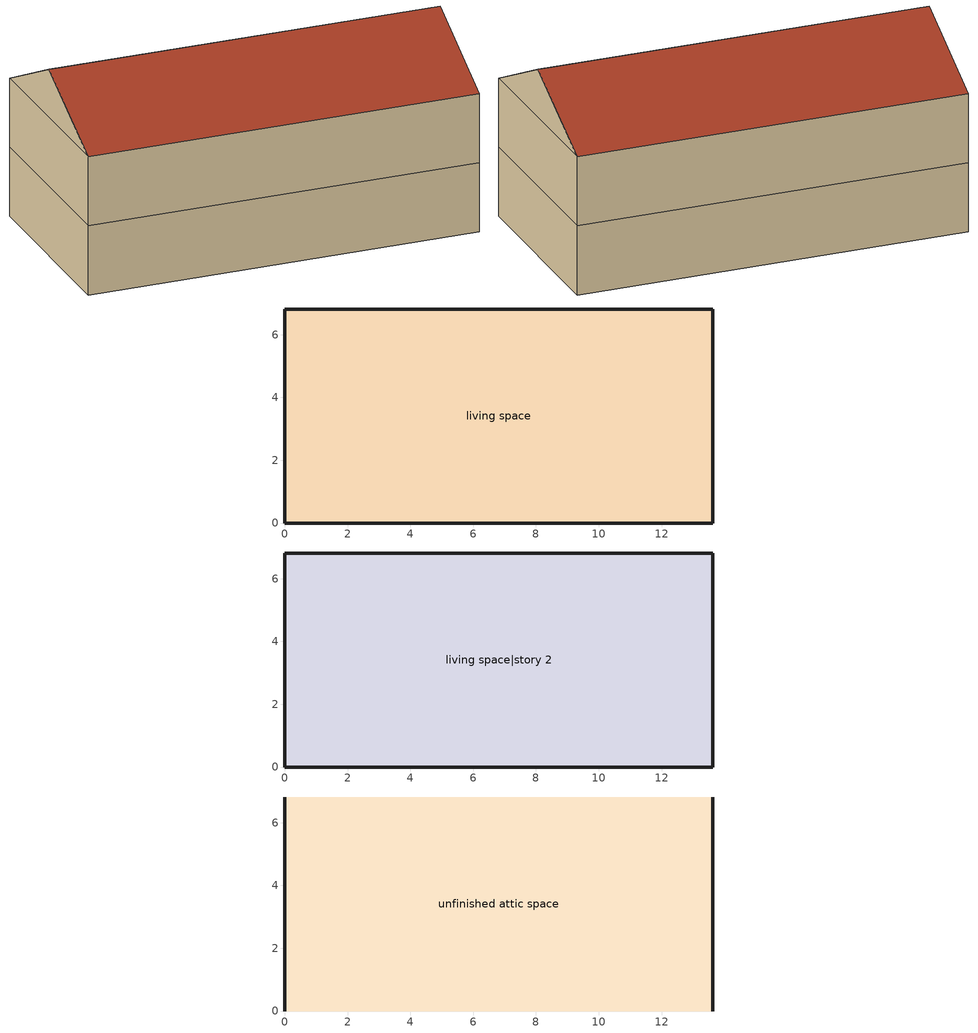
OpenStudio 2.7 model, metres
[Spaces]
living space
 floor foundation: 0,0 0,6.82 13.63,6.82 13.63,0 z0
 wall outside: 0,6.82 0,0 13.63,0 13.63,6.82 0,6.82 z0:2.44
living space|story 2
 floor to living space: 0,0 0,6.82 13.63,6.82 13.63,0 z2.44
 wall outside: 0,6.82 0,0 13.63,0 13.63,6.82 0,6.82 z2.44:4.88
unfinished attic space
 floor to living space|story 2: 0,6.82 13.63,6.82 13.63,0 0,0 z4.88
 wall outside: 0,3.41,6.58 0,6.82,4.88 0,0,4.88; 13.63,3.41,6.58 13.63,0,4.88 13.63,6.82,4.88
 roof outside: 13.63,3.41,6.58 0,3.41,6.58 0,0,4.88 13.63,0,4.88; 0,3.41,6.58 13.63,3.41,6.58 13.63,6.82,4.88 0,6.82,4.88
[Building]
Building 1: North Axis {deg}=0; Standards Number of Stories=2; Standards Number of Above Ground Stories=2; Standards Building Type=singlefamilydetached; Standards Number of Living Units=1
[Site]
Denver Intl Ap_CO_USA: Latitude {deg}=39.83; Longitude {deg}=-104.65; Time Zone {hr}=-7; Elevation {m}=1650
[ClimateZones]
Climate Zone Institution Name 2=Building America; Climate Zone Document Year 2=0; Climate Zone Value 2=Cold
[Site:WaterMainsTemperature]
Calculation Method=Correlation; Annual Average Outdoor Air Temperature {C}=10.8753; Maximum Difference In Monthly Average Outdoor Air Temperatures {deltaC}=23.1524
[Site:GroundTemperature:Deep]
10.8753, 10.8753, 10.8753, 10.8753, 10.8753, 10.8753, 10.8753, 10.8753, 10.8753, 10.8753, 10.8753, 10.8753
[Material]
EMPD dummy: Roughness=Rough; Thickness {m}=0.001; Conductivity {W/m-K}=0.1; Density {kg/m3}=100; Specific Heat {J/kg-K}=100; Thermal Absorptance=0.9; Solar Absorptance=0.5; Visible Absorptance=0.1
[MaterialProperty:MoisturePenetrationDepth:Settings]
Material=EMPD dummy; Water Vapor Diffusion Resistance Factor=500; Moisture Equation Coefficient a=0.0069; Moisture Equation Coefficient b=0.9066; Moisture Equation Coefficient c=0.0404; Moisture Equation Coefficient d=22.1121; Surface Layer Penetration Depth {m}=0.1; Deep Layer Penetration Depth {m}=0; Coating Layer Thickness {m}=0; Coating Layer Water Vapor Diffusion Resistance Factor=0
[Construction]
EMPD dummy: EMPD dummy
[ThermalZone] Use Ideal Air Loads=No
living zone; unfinished attic zone
[Sizing:Zone] Zone Cooling Design Supply Air Temperature Input Method=SupplyAirTemperature; Zone Cooling Design Supply Air Temperature {C}=14; Zone Cooling Design Supply Air Temperature Difference {deltaC}=11.11; Zone Heating Design Supply Air Temperature Input Method=SupplyAirTemperature; Zone Heating Design Supply Air Temperature {C}=40; Zone Heating Design Supply Air Temperature Difference {deltaC}=11.11; Zone Cooling Design Supply Air Humidity Ratio {kg-H2O/kg-air}=0.0085; Zone Heating Design Supply Air Humidity Ratio {kg-H2O/kg-air}=0.008; Cooling Design Air Flow Method=DesignDay; Heating Design Air Flow Method=DesignDay; Account for Dedicated Outdoor Air System=No; Dedicated Outdoor Air System Control Strategy=NeutralSupplyAir; Dedicated Outdoor Air Low Setpoint Temperature for Design {C}=autosize; Dedicated Outdoor Air High Setpoint Temperature for Design {C}=autosize
living zone; unfinished attic zone
[Zone equipment]
living zone: residential room ac zone ptac
[Space]
Name | Space Type | Thermal Zone | Building Unit
living space; living space|story 2 | Space Type 1 | living zone | unit 1
unfinished attic space | Space Type 2 | unfinished attic zone
[SpaceType]
Name | Standards Space Type
Space Type 1 | living
Space Type 2 | unfinished attic
[BuildingUnit]
unit 1: Building Unit Type=Residential
[InternalMass:Definition]
EMPD dummy unfinished attic space: Construction=EMPD dummy; Design Level Calculation Method=SurfaceArea; Surface Area {m2}=92.903
[InternalMass]
EMPD dummy unfinished attic space: Internal Mass Definition=EMPD dummy unfinished attic space; Space or SpaceType=unfinished attic space; Multiplier=1
[Coil:Cooling:DX:SingleSpeed]
residential room ac cooling coil: Availability Schedule=Always On Discrete; Rated Total Cooling Capacity {W}=autosize; Rated Sensible Heat Ratio=0.65; Rated COP {W/W}=2.4911; Rated Air Flow Rate {m3/s}=autosize; Rated Evaporator Fan Power Per Volume Flow Rate {W/(m3/s)}=773.3; Total Cooling Capacity Function of Temperature Curve=RoomAC-Cap-fT; Total Cooling Capacity Function of Flow Fraction Curve=RoomAC-Cap-fFF; Energy Input Ratio Function of Temperature Curve=RoomAC-EIR-fT; Energy Input Ratio Function of Flow Fraction Curve=RoomAC-EIR-fFF; Part Load Fraction Correlation Curve=RoomAC-PLF-fPLR; Condenser Type=AirCooled; Evaporative Condenser Effectiveness=0.9; Evaporative Condenser Air Flow Rate {m3/s}=Autosize; Evaporative Condenser Pump Rated Power Consumption {W}=Autosize; Crankcase Heater Capacity {W}=0; Maximum Outdoor Dry-Bulb Temperature for Crankcase Heater Operation {C}=10; Basin Heater Capacity {W/K}=0; Basin Heater Setpoint Temperature {C}=2
[Fan:OnOff]
residential room ac supply fan: Availability Schedule=Always On Discrete; Fan Total Efficiency=1; Pressure Rise {Pa}=0; Maximum Flow Rate {m3/s}=autosize; Motor Efficiency=1; Motor In Airstream Fraction=0; Fan Power Ratio Function of Speed Ratio Curve=Fan On Off Power Curve; Fan Efficiency Ratio Function of Speed Ratio Curve=Fan On Off Efficiency Curve
[Coil:Heating:Electric]
residential room ac always off heating coil: Availability Schedule=Always Off Discrete
[ZoneHVAC:PackagedTerminalAirConditioner]
residential room ac zone ptac: Availability Schedule=Always On Discrete; Supply Air Flow Rate During Cooling Operation {m3/s}=Autosize; Supply Air Flow Rate During Heating Operation {m3/s}=Autosize; Supply Air Flow Rate When No Cooling or Heating is Needed {m3/s}=Autosize; Outdoor Air Flow Rate During Cooling Operation {m3/s}=Autosize; Outdoor Air Flow Rate During Heating Operation {m3/s}=Autosize; Outdoor Air Flow Rate When No Cooling or Heating is Needed {m3/s}=Autosize; Supply Air Fan=residential room ac supply fan; Heating Coil=residential room ac always off heating coil; Cooling Coil=residential room ac cooling coil; Fan Placement=DrawThrough; Supply Air Fan Operating Mode Schedule=Always Off Discrete
[Curve:Biquadratic] Minimum Value of x=0; Maximum Value of x=100; Minimum Value of y=0; Maximum Value of y=100
Name | Coefficient1 Constant | Coefficient2 x | Coefficient3 x**2 | Coefficient4 y | Coefficient5 y**2 | Coefficient6 x*y
RoomAC-Cap-fT | 0.6405 | 0.01568 | 0.0004531 | 0.001615 | -0.0001825 | 6.614e-05
RoomAC-EIR-fT | 2.287 | -0.1732 | 0.004745 | 0.01662 | 0.000484 | -0.001306
[Curve:Quadratic] Coefficient3 x**2=0; Minimum Value of x=0; Minimum Curve Output=0
Name | Coefficient1 Constant | Coefficient2 x | Maximum Value of x | Maximum Curve Output
RoomAC-Cap-fFF | 0.887 | 0.1128 | 2 | 2
RoomAC-EIR-fFF | 1.763 | -0.6081 | 2 | 2
RoomAC-PLF-fPLR | 0.78 | 0.22 | 1 | 1
[Schedule:Constant]
Name | Value
Always On Discrete | 1
Always Off Discrete | 0
[Curve:Exponent]
Fan On Off Power Curve: Coefficient1 Constant=1; Coefficient2 Constant=0; Coefficient3 Constant=0; Minimum Value of x=0; Maximum Value of x=1
[Curve:Cubic]
Fan On Off Efficiency Curve: Coefficient1 Constant=1; Coefficient2 x=0; Coefficient3 x**2=0; Coefficient4 x**3=0; Minimum Value of x=0; Maximum Value of x=1
